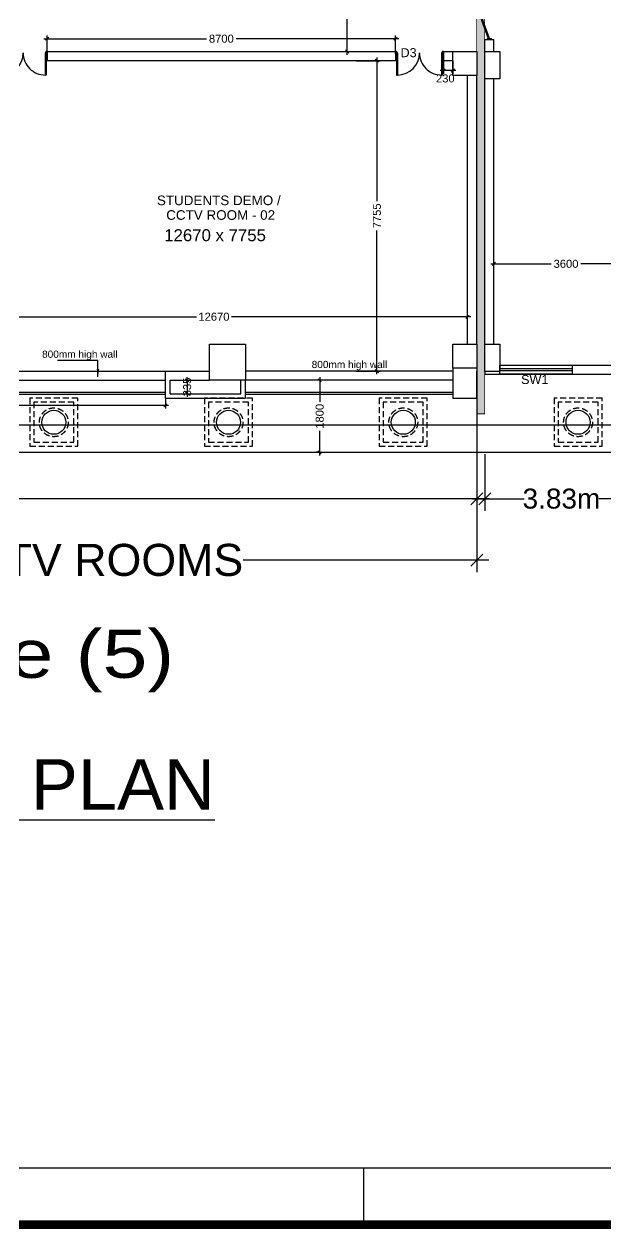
# Model space of a CAD drawing. Extents: x 7897917 to 8423973, y -6487334 to -6173396.
# Drawn here: x 7982417 to 7996950, y -6476226 to -6446125 of the extents above; entities that cross this region are included whole.
import ezdxf
from ezdxf.enums import TextEntityAlignment as Align

# ---------------------------------------------------------------- set-up
doc = ezdxf.new("R2010")
doc.units = 0
doc.header["$LTSCALE"] = 600
doc.header["$MEASUREMENT"] = 0
doc.header["$PDMODE"] = 35
doc.linetypes.add('HIDDEN', pattern=[0.375, 0.25, -0.125])
doc.layers.get('0').update_dxf_attribs({"linetype": 'CONTINUOUS'})
doc.layers.get('Defpoints').update_dxf_attribs({"linetype": 'CONTINUOUS'})
for name, color, linetype in [('BLOCKS-PROP', 2, 'CONTINUOUS'), ('chajja', 7, 'CONTINUOUS'), ('DIM', 8, 'CONTINUOUS'), ('DIM-TEXT', 8, 'CONTINUOUS'), ('DIMEN', 5, 'CONTINUOUS'), ('DOOR', 32, 'CONTINUOUS'), ('Exp.Joint', 104, 'CONTINUOUS'), ('joinery', 7, 'CONTINUOUS'), ('LA-column', 3, 'CONTINUOUS'), ('Room Dim', 1, 'CONTINUOUS'), ('TEXT', 6, 'CONTINUOUS'), ('TITLE', 7, 'CONTINUOUS'), ('Walls', 7, 'CONTINUOUS'), ('WIN', 151, 'CONTINUOUS'), ('Working Dim', 5, 'CONTINUOUS')]:
    doc.layers.add(name, color=color, linetype=linetype)
doc.styles.add('AR', font='arial.ttf')
doc.styles.add('ari', font='arial.ttf')
doc.styles.add('ARIAL', font='arial.ttf')
doc.styles.add('RT', font='romant.shx')
doc.styles.get("Standard").update_dxf_attribs({"font": 'romans.shx'})
doc.dimstyles.new('int. dim', dxfattribs={"dimtxt": 450, "dimasz": 80, "dimexe": 80, "dimexo": 0, "dimgap": 70, "dimtad": 0, "dimdec": 0, "dimzin": 12, "dimdsep": 46, "dimtxsty": 'ari', "dimblk": 'OBLIQUE', "dimcen": 2, "dimdle": 80, "dimclrd": 256, "dimclre": 256, "dimclrt": 6, "dimadec": 0, "dimazin": 0, "dimtfac": 1, "dimtdec": 0, "dimtix": 1, "dimtmove": 2, "dimatfit": 3, "dimfxl": 1, "dimtolj": 1, "dimtzin": 0, "dimlwd": -1, "dimlwe": -1, "dimarcsym": 0})
doc.dimstyles.new('STANDARD$0', dxfattribs={"dimscale": 0, "dimtxt": 150, "dimasz": 125, "dimexe": 0.75, "dimexo": 1, "dimgap": 25, "dimtad": 1, "dimdec": 0, "dimdsep": 46, "dimtxsty": 'Standard', "dimblk1": 'DOT', "dimblk2": 'DOT', "dimsah": 1, "dimcen": 2.5, "dimclrd": 1, "dimclre": 1, "dimclrt": 3, "dimadec": 0, "dimazin": 0, "dimtfac": 1, "dimtdec": 0, "dimtmove": 0, "dimatfit": 3, "dimldrblk": 'DOT', "dimfxl": 1, "dimtolj": 1, "dimtzin": 0, "dimarcsym": 0})
doc.dimstyles.new('TEXT', dxfattribs={"dimscale": 0, "dimtxt": 600, "dimasz": 300, "dimexe": 300, "dimexo": 30, "dimgap": 50, "dimtad": 0, "dimdec": 0, "dimzin": 0, "dimdsep": 46, "dimtxsty": 'RT', "dimblk": 'OBLIQUE', "dimcen": 0.09, "dimdle": 300, "dimclrd": 256, "dimclre": 256, "dimclrt": 170, "dimadec": 0, "dimazin": 0, "dimtfac": 1, "dimtdec": 0, "dimtofl": 0, "dimtmove": 2, "dimatfit": 3, "dimfxl": 1, "dimfrac": 2, "dimtolj": 1, "dimtzin": 0, "dimlwd": -1, "dimlwe": -1, "dimarcsym": 0})

# ---------------------------------------------------------------- blocks, each defined once
blk = doc.blocks.new('A$C66962185')
at = {"layer": 'TITLE'}
blk.add_line((360.704, -141176.034), (2.142, -141176.034), dxfattribs=at)
at = {"layer": 'TITLE', "color": 0}
blk.add_line((151.161, -141178.329), (151.161, -141176.034), dxfattribs=at)
at = {"layer": 'TITLE', "color": 7, "const_width": 0.355}
blk.add_lwpolyline([(363, -140928.365), (363, -141178.329), (0, -141178.329), (0, -140928.365)], close=True, dxfattribs=at)
blk = doc.blocks.new('Z$W@#1275')
at = {"layer": 'DOOR'}
for p, q in [((73, 1500), (0, 1500)), ((0, 1500), (0, 1467)), ((0, 1467), (2, 1467)), ((11, 1456), (11, 1458)), ((11, 1456), (47, 1456)), ((47, 1467), (736, 1467)), ((47, 1467), (47, 1439)), ((47, 1456), (47, 1467)), ((47, 1467), (73, 1467)), ((47, 1439), (736, 1439)), ((73, 1467), (73, 1500)), ((736, 1467), (736, 1439)), ((0, 33), (2, 33)), ((0, 0), (0, 33)), ((73, 0), (0, 0)), ((11, 44), (11, 42)), ((11, 44), (47, 44)), ((47, 61), (736, 61)), ((47, 33), (47, 61)), ((47, 44), (47, 33)), ((47, 33), (736, 33)), ((47, 33), (73, 33)), ((73, 33), (73, 0)), ((736, 33), (736, 61))]:
    blk.add_line(p, q, dxfattribs=at)
for centre, start, end in [((11, 1467), 180, 270), ((11, 33), 90, 180)]:
    blk.add_arc(centre, 9.13, start, end, dxfattribs=at)
at = {"layer": 'DOOR', "color": 145}
for centre, start, end in [((47, 1439), 270, 0), ((47, 61), 0, 90)]:
    blk.add_arc(centre, 689, start, end, dxfattribs=at)
blk = doc.blocks.new('_Oblique')
at = {"color": 0, "linetype": 'ByBlock', "lineweight": -2}
blk.add_line((-0.5, -0.5), (0.5, 0.5), dxfattribs=at)
blk = doc.blocks.new('*D509')
at = {"layer": 'Defpoints', "color": 0, "transparency": 16777216}
for p in [(7990720, -6447039, 14), (7991230, -6447039), (7990720, -6454794, 5)]:
    blk.add_point(p, dxfattribs=at)
at = {"layer": 'Working Dim', "transparency": 16777216}
for p, q in [((7990720, -6447039), (7991310, -6447039)), ((7991230, -6446959), (7991230, -6450548)), ((7991230, -6454874), (7991230, -6451285)), ((7990720, -6454794), (7991310, -6454794))]:
    blk.add_line(p, q, dxfattribs=at)
at = {"layer": 'Working Dim', "transparency": 16777216, "xscale": 80, "yscale": 80, "zscale": 80}
for p, rotation in [((7991230, -6447039), 90), ((7991230, -6454794), 270)]:
    blk.add_blockref('_Oblique', p, dxfattribs=dict(at, rotation=rotation))
at = {"layer": 'Working Dim', "color": 6, "transparency": 16777216, "insert": (7991230, -6450916), "char_height": 200, "attachment_point": 5, "rotation": 90, "style": 'ari'}
blk.add_mtext('\\A1;7755', dxfattribs=at)
blk = doc.blocks.new('*D510')
at = {"layer": 'Defpoints', "color": 0, "transparency": 16777216}
for p in [(7997754, -6452115), (7994154, -6452466, 13), (7997754, -6452466, 14)]:
    blk.add_point(p, dxfattribs=at)
at = {"layer": 'Working Dim', "transparency": 16777216}
for p, q in [((7994074, -6452115), (7995586, -6452115)), ((7994154, -6452466), (7994154, -6452035)), ((7997834, -6452115), (7996322, -6452115)), ((7997754, -6452466), (7997754, -6452035))]:
    blk.add_line(p, q, dxfattribs=at)
at = {"layer": 'Working Dim', "transparency": 16777216, "xscale": 80, "yscale": 80, "zscale": 80, "rotation": 180}
blk.add_blockref('_Oblique', (7994154, -6452115), dxfattribs=at)
at = {"layer": 'Working Dim', "transparency": 16777216, "xscale": 80, "yscale": 80, "zscale": 80}
blk.add_blockref('_Oblique', (7997754, -6452115), dxfattribs=at)
at = {"layer": 'Working Dim', "color": 6, "transparency": 16777216, "insert": (7995954, -6452115), "char_height": 200, "attachment_point": 5, "style": 'ari'}
blk.add_mtext('\\A1;3600', dxfattribs=at)
blk = doc.blocks.new('*D520')
at = {"layer": 'Defpoints', "color": 0, "transparency": 16777216}
for p in [(7989976, -6440949), (7990486, -6440949), (7989834, -6446809)]:
    blk.add_point(p, dxfattribs=at)
at = {"layer": 'Working Dim', "transparency": 16777216}
for p, q in [((7989976, -6440949), (7990566, -6440949)), ((7990486, -6440869), (7990486, -6443511)), ((7990486, -6446889), (7990486, -6444247)), ((7989834, -6446809), (7990566, -6446809))]:
    blk.add_line(p, q, dxfattribs=at)
at = {"layer": 'Working Dim', "transparency": 16777216, "xscale": 80, "yscale": 80, "zscale": 80}
for p, rotation in [((7990486, -6440949), 90), ((7990486, -6446809), 270)]:
    blk.add_blockref('_Oblique', p, dxfattribs=dict(at, rotation=rotation))
at = {"layer": 'Working Dim', "color": 6, "transparency": 16777216, "insert": (7990486, -6443879), "char_height": 200, "attachment_point": 5, "rotation": 90, "style": 'ari'}
blk.add_mtext('\\A1;5860', dxfattribs=at)
blk = doc.blocks.new('Z$W@#5624')
at = {"layer": 'DOOR'}
for p, q in [((19, 470), (840, 769)), ((28, 446), (849, 745)), ((188, 518), (680, 697)), ((676, 709), (685, 685)), ((0, 400), (0, 499)), ((0, 499), (25, 499)), ((0, 400), (25, 400)), ((19, 470), (28, 446)), ((25, 400), (25, 499)), ((183, 529), (192, 506)), ((1770, 453), (949, 154)), ((1779, 429), (957, 130)), ((1610, 381), (1117, 202)), ((1614, 369), (1606, 393)), ((1779, 429), (1770, 453)), ((1798, 499), (1773, 499)), ((1773, 400), (1773, 499)), ((1798, 400), (1773, 400)), ((1798, 400), (1798, 499)), ((1113, 214), (1122, 190))]:
    blk.add_line(p, q, dxfattribs=at)
at = {"layer": 'DOOR', "color": 145}
for centre, start_param, end_param in [((0, 449), 2.617994, 3.665191), ((1798, 449), -0.523599, 0.523599)]:
    blk.add_ellipse(centre, major_axis=(-899, 0), ratio=1, start_param=start_param, end_param=end_param, dxfattribs=at)
blk = doc.blocks.new('*D928')
at = {"layer": 'Defpoints', "color": 0, "transparency": 16777216}
for p in [(7982994, -6446490), (7982994, -6446809, 19), (7991694, -6446809)]:
    blk.add_point(p, dxfattribs=at)
at = {"layer": 'Working Dim', "transparency": 16777216}
for p, q in [((7982914, -6446490), (7986976, -6446490)), ((7982994, -6446809), (7982994, -6446410)), ((7991774, -6446490), (7987712, -6446490)), ((7991694, -6446809), (7991694, -6446410))]:
    blk.add_line(p, q, dxfattribs=at)
at = {"layer": 'Working Dim', "transparency": 16777216, "xscale": 80, "yscale": 80, "zscale": 80, "rotation": 180}
blk.add_blockref('_Oblique', (7982994, -6446490), dxfattribs=at)
at = {"layer": 'Working Dim', "transparency": 16777216, "xscale": 80, "yscale": 80, "zscale": 80}
blk.add_blockref('_Oblique', (7991694, -6446490), dxfattribs=at)
at = {"layer": 'Working Dim', "color": 6, "transparency": 16777216, "insert": (7987344, -6446490), "char_height": 200, "attachment_point": 5, "style": 'ari'}
blk.add_mtext('\\A1;8700', dxfattribs=at)
blk = doc.blocks.new('*D1317')
at = {"layer": 'Defpoints', "color": 0, "transparency": 16777216}
for p in [(7963864, -6454804), (7993724, -6455024), (7993724, -6457983)]:
    blk.add_point(p, dxfattribs=at)
at = {"layer": 'DIM', "color": 8, "transparency": 16777216}
for p, q in [((7963864, -6454804), (7963864, -6458283)), ((7993724, -6455024), (7993724, -6458283)), ((7963564, -6457983), (7977095, -6457983)), ((7994024, -6457983), (7980493, -6457983))]:
    blk.add_line(p, q, dxfattribs=at)
at = {"layer": 'DIM', "color": 8, "transparency": 16777216, "xscale": 300, "yscale": 300, "zscale": 300, "rotation": 180}
blk.add_blockref('_Oblique', (7963864, -6457983), dxfattribs=at)
at = {"layer": 'DIM', "color": 8, "transparency": 16777216, "xscale": 300, "yscale": 300, "zscale": 300}
blk.add_blockref('_Oblique', (7993724, -6457983), dxfattribs=at)
at = {"layer": 'DIM', "color": 7, "transparency": 16777216, "insert": (7978794, -6457983), "char_height": 750, "attachment_point": 5, "style": 'ari'}
blk.add_mtext('\\A1;29.86m', dxfattribs=at)
blk = doc.blocks.new('*D1318')
at = {"layer": 'Defpoints', "color": 0, "linetype": 'Continuous', "transparency": 16777216}
for p in [(7963864, -6455024, -5), (7993724, -6455024, -5), (7963864, -6459517)]:
    blk.add_point(p, dxfattribs=at)
at = {"layer": 'DIM-TEXT', "transparency": 16777216}
for p, q in [((7963864, -6455024), (7963864, -6459817)), ((7993724, -6455024), (7993724, -6459817)), ((7963564, -6459517), (7969699, -6459517)), ((7994024, -6459517), (7987889, -6459517))]:
    blk.add_line(p, q, dxfattribs=at)
at = {"layer": 'DIM-TEXT', "linetype": 'Continuous', "transparency": 16777216, "xscale": 300, "yscale": 300, "zscale": 300, "rotation": 180}
blk.add_blockref('_Oblique', (7963864, -6459517), dxfattribs=at)
at = {"layer": 'DIM-TEXT', "linetype": 'Continuous', "transparency": 16777216, "xscale": 300, "yscale": 300, "zscale": 300}
blk.add_blockref('_Oblique', (7993724, -6459517), dxfattribs=at)
at = {"layer": 'DIM-TEXT', "color": 170, "linetype": 'Continuous', "transparency": 16777216, "insert": (7978794, -6459517), "char_height": 750, "attachment_point": 5, "style": 'ari'}
blk.add_mtext('\\A1;{\\H1.067x;STUDENTS DEMO / CCTV ROOMS}', dxfattribs=at)
blk = doc.blocks.new('*D1322')
at = {"layer": 'Defpoints', "color": 0, "transparency": 16777216}
for p in [(7993924, -6456871), (7997754, -6456871, -8), (7997754, -6457983)]:
    blk.add_point(p, dxfattribs=at)
at = {"layer": 'DIM', "color": 8, "transparency": 16777216}
for p, q in [((7993924, -6456871), (7993924, -6458283)), ((7997754, -6456871), (7997754, -6458283)), ((7993624, -6457983), (7994905, -6457983)), ((7998054, -6457983), (7996774, -6457983))]:
    blk.add_line(p, q, dxfattribs=at)
at = {"layer": 'DIM', "color": 8, "transparency": 16777216, "xscale": 300, "yscale": 300, "zscale": 300, "rotation": 180}
blk.add_blockref('_Oblique', (7993924, -6457983), dxfattribs=at)
at = {"layer": 'DIM', "color": 8, "transparency": 16777216, "xscale": 300, "yscale": 300, "zscale": 300}
blk.add_blockref('_Oblique', (7997754, -6457983), dxfattribs=at)
at = {"layer": 'DIM', "color": 7, "transparency": 16777216, "insert": (7995839, -6457983), "char_height": 500, "attachment_point": 5, "style": 'ari'}
blk.add_mtext('\\A1;3.83m', dxfattribs=at)
blk = doc.blocks.new('*D1332')
at = {"layer": 'Defpoints', "color": 0, "transparency": 16777216}
for p in [(7986271, -6455024, -8), (7986392, -6455359, -22), (7986490, -6455359)]:
    blk.add_point(p, dxfattribs=at)
at = {"layer": 'Working Dim', "transparency": 16777216}
for p, q in [((7986271, -6455024), (7986570, -6455024)), ((7986490, -6455024), (7986490, -6454944)), ((7986490, -6455024), (7986490, -6455359)), ((7986392, -6455359), (7986570, -6455359)), ((7986490, -6455359), (7986490, -6455439))]:
    blk.add_line(p, q, dxfattribs=at)
at = {"layer": 'Working Dim', "transparency": 16777216, "xscale": 80, "yscale": 80, "zscale": 80}
for p, rotation in [((7986490, -6455024), 270), ((7986490, -6455359), 90)]:
    blk.add_blockref('_Oblique', p, dxfattribs=dict(at, rotation=rotation))
at = {"layer": 'Working Dim', "color": 6, "transparency": 16777216, "insert": (7986490, -6455191), "char_height": 200, "attachment_point": 5, "rotation": 90, "style": 'ari'}
blk.add_mtext('\\A1;335', dxfattribs=at)
blk = doc.blocks.new('A$C760F7CC1')
at = {"layer": 'Working Dim', "color": 8, "linetype": 'HIDDEN'}
for points in [[(0, 1200), (0, 0), (1200, 0), (1200, 1200)], [(100, 1100), (100, 100), (1100, 100), (1100, 1100)]]:
    blk.add_lwpolyline(points, close=True, dxfattribs=at)
blk.add_circle((600, 600), 360, dxfattribs=at)
at = {"layer": 'Working Dim', "color": 3, "linetype": 'Continuous'}
blk.add_circle((600, 600), 300, dxfattribs=at)
blk = doc.blocks.new('*D1335')
at = {"layer": 'Defpoints', "color": 0, "transparency": 16777216}
for p in [(7989813, -6455024, 27), (7989801, -6456824), (7989813, -6456824, -24)]:
    blk.add_point(p, dxfattribs=at)
at = {"layer": 'Working Dim', "transparency": 16777216}
for p, q in [((7989813, -6455024), (7989721, -6455024)), ((7989801, -6454944), (7989801, -6455565)), ((7989801, -6456904), (7989801, -6456283)), ((7989813, -6456824), (7989721, -6456824))]:
    blk.add_line(p, q, dxfattribs=at)
at = {"layer": 'Working Dim', "transparency": 16777216, "xscale": 80, "yscale": 80, "zscale": 80}
for p, rotation in [((7989801, -6455024), 90), ((7989801, -6456824), 270)]:
    blk.add_blockref('_Oblique', p, dxfattribs=dict(at, rotation=rotation))
at = {"layer": 'Working Dim', "color": 6, "transparency": 16777216, "insert": (7989801, -6455924), "char_height": 200, "attachment_point": 5, "rotation": 90, "style": 'ari'}
blk.add_mtext('\\A1;1800', dxfattribs=at)
blk = doc.blocks.new('*D1336')
at = {"layer": 'Defpoints', "color": 0, "transparency": 16777216}
for p in [(7997384, -6456147), (7960204, -6456824, -24), (7997384, -6456824, -24)]:
    blk.add_point(p, dxfattribs=at)
at = {"layer": 'Working Dim', "transparency": 16777216}
for p, q in [((7960124, -6456147), (7978348, -6456147)), ((7960204, -6456824), (7960204, -6456067)), ((7997464, -6456147), (7979240, -6456147)), ((7997384, -6456824), (7997384, -6456067))]:
    blk.add_line(p, q, dxfattribs=at)
at = {"layer": 'Working Dim', "transparency": 16777216, "xscale": 80, "yscale": 80, "zscale": 80, "rotation": 180}
blk.add_blockref('_Oblique', (7960204, -6456147), dxfattribs=at)
at = {"layer": 'Working Dim', "transparency": 16777216, "xscale": 80, "yscale": 80, "zscale": 80}
blk.add_blockref('_Oblique', (7997384, -6456147), dxfattribs=at)
at = {"layer": 'Working Dim', "color": 6, "transparency": 16777216, "insert": (7978794, -6456147), "char_height": 200, "attachment_point": 5, "style": 'ari'}
blk.add_mtext('\\A1;37180', dxfattribs=at)
blk = doc.blocks.new('*D1365')
at = {"layer": 'Defpoints', "color": 0, "transparency": 16777216}
for p in [(7972004, -6455474, -57), (7985946, -6455474, -57), (7985946, -6455651)]:
    blk.add_point(p, dxfattribs=at)
at = {"layer": 'Working Dim', "transparency": 16777216}
for p, q in [((7972004, -6455474), (7972004, -6455731)), ((7985946, -6455474), (7985946, -6455731)), ((7971924, -6455651), (7978538, -6455651)), ((7986026, -6455651), (7979413, -6455651))]:
    blk.add_line(p, q, dxfattribs=at)
at = {"layer": 'Working Dim', "transparency": 16777216, "xscale": 80, "yscale": 80, "zscale": 80, "rotation": 180}
blk.add_blockref('_Oblique', (7972004, -6455651), dxfattribs=at)
at = {"layer": 'Working Dim', "transparency": 16777216, "xscale": 80, "yscale": 80, "zscale": 80}
blk.add_blockref('_Oblique', (7985946, -6455651), dxfattribs=at)
at = {"layer": 'Working Dim', "color": 6, "transparency": 16777216, "insert": (7978975, -6455651), "char_height": 200, "attachment_point": 5, "style": 'ari'}
blk.add_mtext('\\A1;13945', dxfattribs=at)
blk = doc.blocks.new('*D1449')
at = {"layer": 'Defpoints', "color": 0, "transparency": 16777216}
for p in [(7992894, -6447039, 9), (7993124, -6447039, 12), (7992894, -6447285)]:
    blk.add_point(p, dxfattribs=at)
at = {"layer": 'Working Dim', "transparency": 16777216}
for p, q in [((7992894, -6447039), (7992894, -6447365)), ((7993124, -6447039), (7993124, -6447365)), ((7993204, -6447285), (7992814, -6447285))]:
    blk.add_line(p, q, dxfattribs=at)
at = {"layer": 'Working Dim', "transparency": 16777216, "xscale": 80, "yscale": 80, "zscale": 80, "rotation": 180}
blk.add_blockref('_Oblique', (7992894, -6447285), dxfattribs=at)
at = {"layer": 'Working Dim', "transparency": 16777216, "xscale": 80, "yscale": 80, "zscale": 80}
blk.add_blockref('_Oblique', (7993124, -6447285), dxfattribs=at)
at = {"layer": 'Working Dim', "color": 6, "transparency": 16777216, "insert": (7992938, -6447484), "char_height": 200, "attachment_point": 5, "style": 'ari'}
blk.add_mtext('\\A1;230', dxfattribs=at)
blk = doc.blocks.new('*D1466')
at = {"layer": 'Defpoints', "color": 0, "transparency": 16777216}
for p in [(7980824, -6453438), (7993494, -6453437), (7993494, -6453438)]:
    blk.add_point(p, dxfattribs=at)
at = {"layer": 'Working Dim', "transparency": 16777216}
for p, q in [((7980744, -6453437), (7986722, -6453437)), ((7980824, -6453438), (7980824, -6453357)), ((7993574, -6453437), (7987595, -6453437)), ((7993494, -6453438), (7993494, -6453357))]:
    blk.add_line(p, q, dxfattribs=at)
at = {"layer": 'Working Dim', "transparency": 16777216, "xscale": 80, "yscale": 80, "zscale": 80, "rotation": 180}
blk.add_blockref('_Oblique', (7980824, -6453437), dxfattribs=at)
at = {"layer": 'Working Dim', "transparency": 16777216, "xscale": 80, "yscale": 80, "zscale": 80}
blk.add_blockref('_Oblique', (7993494, -6453437), dxfattribs=at)
at = {"layer": 'Working Dim', "color": 6, "transparency": 16777216, "insert": (7987159, -6453437), "char_height": 200, "attachment_point": 5, "style": 'ari'}
blk.add_mtext('\\A1;12670', dxfattribs=at)

msp = doc.modelspace()

# ---------------------------------------------------------------- hatches: boundary and pattern name
at = {"layer": 'Exp.Joint', "linetype": 'HIDDEN'}
msp.add_hatch(color=256, dxfattribs=at).paths.add_polyline_path([(7993924.043, -6334493.662), (7993724.043, -6334493.662), (7993724.043, -6455862.509), (7993924.043, -6455862.509)])

# ---------------------------------------------------------------- linework, layer by layer
at = {"layer": 'chajja', "color": 6, "linetype": 'Continuous'}
msp.add_line((7960203.937, -6456823.679, -50.148), (7997384.136, -6456823.679, -50.148), dxfattribs=at)
at = {"layer": 'Exp.Joint', "linetype": 'HIDDEN', "const_width": 20, "elevation": -11180.98}
msp.add_lwpolyline([(7993924.043, -6334493.662), (7993724.043, -6334493.662), (7993724.043, -6455862.509), (7993924.043, -6455862.509)], close=True, dxfattribs=at)
at = {"layer": 'LA-column', "color": 2, "flags": 128}
for points, elevation in [([(7993724.048, -6447408.886), (7993124.048, -6447408.886), (7993124.048, -6446808.886), (7993724.048, -6446808.886)], 2.092), ([(7993924.048, -6446808.887), (7994304.048, -6446808.887), (7994304.048, -6447488.887), (7993924.048, -6447488.887)], -2.422), ([(7987946.382, -6455023.934), (7987046.382, -6455023.934), (7987046.382, -6454123.934), (7987946.382, -6454123.934)], 14.343), ([(7993724.048, -6454723.934), (7993124.048, -6454723.934), (7993124.048, -6454123.934), (7993724.048, -6454123.934)], 5.131), ([(7993924.048, -6454123.883), (7994304.048, -6454123.883), (7994304.048, -6454803.883), (7993924.048, -6454803.883)], -3.537)]:
    msp.add_lwpolyline(points, close=True, dxfattribs=dict(at, elevation=elevation))
at = {"layer": 'Walls', "linetype": 'Continuous'}
for p, q in [((7993924.048, -6446508.948), (7994154.315, -6446508.948)), ((7993924.048, -6446808.924), (7993924.048, -6446508.948)), ((7994154.048, -6446808.924), (7994154.048, -6446508.948)), ((7982994.05, -6446808.92, 18.837), (7982994.05, -6447038.92, 18.837)), ((7982994.05, -6446808.935, 18.837), (7991693.958, -6446808.922, 2.659)), ((7991693.958, -6446808.959), (7991693.958, -6447038.959)), ((7992893.958, -6446808.921, 0.428), (7993124.048, -6446808.92)), ((7992893.958, -6446808.959), (7992893.958, -6447038.959)), ((7991693.958, -6447038.92, 2.659), (7982994.05, -6447038.92, 18.837)), ((7993124.048, -6447038.92), (7992893.958, -6447038.92, 0.428)), ((7993493.958, -6454123.887), (7993493.958, -6447408.886)), ((7993723.958, -6454123.887), (7993723.958, -6447408.886)), ((7993924.048, -6454123.931), (7993924.048, -6447488.935)), ((7994154.048, -6454123.931), (7994154.048, -6447488.935)), ((7985946.499, -6455473.746, -23.556), (7985946.499, -6454793.764, -23.556)), ((7985946.499, -6454793.934, 18.837), (7987046.382, -6454793.934, 18.837)), ((7986061.499, -6455358.746, -23.556), (7986061.499, -6455023.764, -23.556)), ((7986061.499, -6455023.934, 18.837), (7987046.382, -6455023.934, 18.837))]:
    msp.add_line(p, q, dxfattribs=at)
at = {"layer": 'Walls', "color": 6, "linetype": 'Continuous'}
for p, q in [((7981493.957, -6454793.934, 18.837), (7985946.499, -6454793.934, 18.837)), ((7993123.958, -6454793.916), (7987946.382, -6454793.916)), ((7981493.957, -6455023.934, 18.837), (7985946.499, -6455023.934, 18.837)), ((7993123.909, -6455023.916), (7987946.382, -6455023.916))]:
    msp.add_line(p, q, dxfattribs=at)
at = {"layer": 'Walls'}
for p, q in [((7993723.958, -6454723.916), (7993723.958, -6455023.916)), ((7993723.958, -6454723.916), (7993723.958, -6455023.916)), ((7993924.139, -6454803.919), (7993924.139, -6454873.916)), ((7993924.139, -6454803.919), (7993924.139, -6454873.916)), ((7993924.139, -6454873.916), (8003848.049, -6454873.916)), ((7994304.139, -6454643.916), (7997754.049, -6454643.916))]:
    msp.add_line(p, q, dxfattribs=at)
at = {"layer": 'Walls', "elevation": -0.191}
msp.add_lwpolyline([(7993123.872, -6454723.934), (7993123.958, -6455473.916), (7993723.958, -6455473.916), (7993723.958, -6454793.916)], dxfattribs=at)
at = {"layer": 'Walls', "linetype": 'Continuous', "elevation": -23.556}
for points in [[(7985946.499, -6455473.746), (7987946.499, -6455473.746), (7987946.499, -6455023.746)], [(7986061.499, -6455358.746), (7987831.499, -6455358.746), (7987831.499, -6455023.746)]]:
    msp.add_lwpolyline(points, dxfattribs=at)
at = {"layer": 'WIN', "color": 4, "linetype": 'Continuous'}
for p, q in [((7972003.957, -6455323.746, -23.556), (7985946.499, -6455323.746, -23.556)), ((7972003.957, -6455373.746, -23.556), (7985946.499, -6455373.746, -23.556)), ((7987946.499, -6455323.746, -23.556), (7993123.946, -6455323.746, -23.556)), ((7987946.499, -6455373.746, -23.556), (7993123.952, -6455373.746, -23.556))]:
    msp.add_line(p, q, dxfattribs=at)
at = {"layer": 'WIN', "linetype": 'Continuous'}
for points in [[(7996104.139, -6454873.916), (7994304.139, -6454873.916), (7994304.139, -6454643.916), (7996104.139, -6454643.916)], [(7996104.139, -6454791.133), (7994304.139, -6454791.133), (7994304.139, -6454726.7), (7996104.139, -6454726.7)]]:
    msp.add_lwpolyline(points, close=True, dxfattribs=at)

# ---------------------------------------------------------------- block references
for p in [(7982559.007, -6456673.747, 13.47), (7986924.02, -6456673.747, 8.715), (7991289.034, -6456673.747, 3.96), (7995654.048, -6456673.747, -0.796)]:
    msp.add_blockref('A$C760F7CC1', p)
at = {"layer": 'DIMEN', "xscale": 0.8000117540359497, "yscale": 0.8000117540359497, "zscale": 0.8000117540359497, "rotation": 270}
for p in [(7981794.05, -6446808.92, 18.837), (7991693.958, -6446808.959)]:
    msp.add_blockref('Z$W@#1275', p, dxfattribs=at)
at = {"layer": 'DOOR', "linetype": 'Continuous', "xscale": 1.001247152686119, "yscale": 1.001247152686119, "zscale": 1.001247152686119, "rotation": 270}
msp.add_blockref('Z$W@#5624', (7993588.871, -6444708.912), dxfattribs=at)
at = {"layer": 'TITLE', "xscale": 614.4175770664588, "yscale": 614.4175710082054, "zscale": 614.4175728063115}
msp.add_blockref('A$C66962185', (7898025.611, 80266328.743), dxfattribs=at)

# ---------------------------------------------------------------- texts
at = {"layer": 'BLOCKS-PROP', "color": 10, "style": 'ARIAL', "width": 1.2}
msp.add_text('BLOCK - 2e (5)', height=1200, dxfattribs=at).set_placement((7979234.669, -6462458.115, -2.691), align=Align.CENTER)
at = {"layer": 'joinery', "style": 'ari'}
for s, p in [('D3', (7992020.718, -6446951.812)), ('SW1', (7995172.117, -6455117.626))]:
    msp.add_text(s, height=225, dxfattribs=at).set_placement(p, align=Align.CENTER)
at = {"layer": 'Room Dim', "style": 'ARIAL'}
msp.add_text('12670 x 7755', height=300, dxfattribs=at).set_placement((7987187.679, -6451549.311), align=Align.CENTER)
at = {"layer": 'TEXT', "color": 7}
for s, height, style, p in [('STUDENTS DEMO / ', 240, 'ARIAL', (7987327.187, -6450648.658)), ('CCTV ROOM - 02', 240, 'ARIAL', (7987327.187, -6451015.193)), ('800mm high wall', 180, 'ARIAL', (7983808.998, -6454462.421)), ('800mm high wall', 180, 'ARIAL', (7990543.475, -6454719.236, 26.593)), ('%%UFIFTH FLOOR PLAN', 1260, 'AR', (7978871.37, -6465750.591))]:
    msp.add_text(s, height=height, dxfattribs=dict(at, style=style)).set_placement(p, align=Align.CENTER)

# ---------------------------------------------------------------- dimensions: what is measured, and where the dimension line sits
at = {"layer": 'DIM'}
dim = msp.add_linear_dim(base=(7993723.958, -6457983.429), p1=(7963864.024, -6454803.894), p2=(7993723.958, -6455023.916), angle=180, dimstyle='STANDARD$0', override={"dimscale": 1, "dimtxt": 750, "dimasz": 300, "dimexe": 300, "dimexo": 0, "dimgap": 1, "dimtad": 0, "dimdec": 2, "dimlfac": 0.001, "dimzin": 0, "dimpost": 'm', "dimtxsty": 'ari', "dimblk1": 'Oblique', "dimblk2": 'Oblique', "dimcen": 0, "dimdle": 300, "dimclrd": 8, "dimclre": 8, "dimclrt": 7, "dimadec": 2, "dimtdec": 2, "dimtmove": 2, "dimfxl": 0.75, "dimfrac": 1, "dimlwd": 65535, "dimlwe": 65535}, dxfattribs=at)
dim.commit()
dim.dimension.update_dxf_attribs({"geometry": '*D1317', "text_midpoint": (7978793.991, -6457983.429)})
dim = msp.add_linear_dim(base=(7997754.05, -6457983.434), p1=(7993924.048, -6456871.047), p2=(7997754.05, -6456871.053, -7.648), dimstyle='STANDARD$0', override={"dimscale": 1, "dimtxt": 500, "dimasz": 300, "dimexe": 300, "dimexo": 0, "dimgap": 1, "dimtad": 0, "dimdec": 2, "dimlfac": 0.001, "dimzin": 0, "dimpost": 'm', "dimtxsty": 'ari', "dimblk1": 'Oblique', "dimblk2": 'Oblique', "dimcen": 0, "dimdle": 300, "dimclrd": 8, "dimclre": 8, "dimclrt": 7, "dimadec": 2, "dimtdec": 2, "dimtmove": 2, "dimfxl": 0.75, "dimfrac": 1, "dimlwd": 65535, "dimlwe": 65535}, dxfattribs=at)
dim.commit()
dim.dimension.update_dxf_attribs({"geometry": '*D1322', "text_midpoint": (7995839.049, -6457983.434)})
at = {"layer": 'DIM-TEXT', "linetype": 'Continuous'}
dim = msp.add_linear_dim(base=(7963863.958, -6459517.327, 4.808), p1=(7993723.958, -6455023.916), p2=(7963863.958, -6455023.916), angle=180, text='{\\H1.067x;STUDENTS DEMO / CCTV ROOMS}', dimstyle='TEXT', override={"dimscale": 1, "dimtxt": 750, "dimexo": 0, "dimtxsty": 'ari'}, dxfattribs=at)
dim.commit()
dim.dimension.update_dxf_attribs({"geometry": '*D1318', "text_midpoint": (7978793.958, -6459517.327, 4.808)})
at = {"layer": 'Working Dim'}
for base, p1, p2, override, picture, middle in [((7990485.848, -6440948.841), (7989833.698, -6446808.926), (7989975.982, -6440948.841), {"dimtxt": 200}, '*D520', (7990485.848, -6443878.883)), ((7991230.034, -6447038.92), (7990720.05, -6454793.916, 5.131), (7990720.05, -6447038.92, 14.181), {"dimtxt": 200}, '*D509', (7991230.034, -6450916.418)), ((7986489.66, -6455358.746, 3.101), (7986271.014, -6455023.764, -4.719), (7986392.253, -6455358.746, -18.425), {"dimtxt": 200}, '*D1332', (7986489.66, -6455191.255, 3.101)), ((7989800.947, -6456823.679, -26.593), (7989813.398, -6455023.916), (7989813.398, -6456823.679, -50.148), {"dimtxt": 200, "dimarcsym": 1}, '*D1335', (7989800.947, -6455923.797, -26.593))]:
    dim = msp.add_linear_dim(base=base, p1=p1, p2=p2, angle=90, dimstyle='int. dim', override=override, dxfattribs=at)
    dim.commit()
    dim.dimension.update_dxf_attribs({"geometry": picture, "text_midpoint": middle})
for base, p1, p2, override, picture, middle in [((7982994.05, -6446489.8), (7991693.958, -6446808.886), (7982994.05, -6446808.886, 18.837), {"dimtxt": 200, "dimarcsym": 1}, '*D928', (7987344.004, -6446489.8)), ((7997754.139, -6452114.562), (7994154.048, -6452466.041, 13.302), (7997754.139, -6452466.041, 14.004), {"dimtxt": 200}, '*D510', (7995954.094, -6452114.562)), ((7997384.136, -6456146.937, -26.593), (7960203.937, -6456823.679, -50.148), (7997384.136, -6456823.679, -50.148), {"dimtxt": 200, "dimarcsym": 1}, '*D1336', (7978794.036, -6456146.937, -26.593))]:
    dim = msp.add_linear_dim(base=base, p1=p1, p2=p2, dimstyle='int. dim', override=override, dxfattribs=at)
    dim.commit()
    dim.dimension.update_dxf_attribs({"geometry": picture, "text_midpoint": middle})
at = {"layer": 'Working Dim', "color": 7}
dim = msp.add_linear_dim(base=(7992893.958, -6447285.481, -9.492), p1=(7993124.048, -6447038.964, 2.092), p2=(7992893.958, -6447038.964), dimstyle='int. dim', override={"dimtxt": 200, "dimarcsym": 1}, dxfattribs=at)
dim.commit()
dim.dimension.update_dxf_attribs({"geometry": '*D1449', "text_midpoint": (7992937.931, -6447484.372, -9.492), "dimtype": 160})
dim = msp.add_linear_dim(base=(7993493.958, -6453436.96), p1=(7980823.868, -6453437.907), p2=(7993493.958, -6453437.907), dimstyle='int. dim', override={"dimtxt": 200, "dimarcsym": 1}, dxfattribs=at)
dim.commit()
dim.dimension.update_dxf_attribs({"geometry": '*D1466', "text_midpoint": (7987158.913, -6453436.96)})
at = {"layer": 'Working Dim'}
dim = msp.add_linear_dim(base=(7985946.499, -6455651.109, 33.017), p1=(7972003.957, -6455473.746, -23.556), p2=(7985946.499, -6455473.746, -23.556), text='13945', dimstyle='int. dim', override={"dimtxt": 200, "dimarcsym": 1}, dxfattribs=at)
dim.commit()
dim.dimension.update_dxf_attribs({"geometry": '*D1365', "text_midpoint": (7978975.228, -6455651.109, 33.017)})

# ---------------------------------------------------------------- leaders
at = {"color": 5}
msp.add_leader([(7984262.583, -6454938.885, -16.395), (7984262.583, -6454526.944, -16.395), (7983251.249, -6454526.944, -16.395)], dimstyle='int. dim', override={"dimtxt": 200, "dimasz": 200, "dimgap": 70, "dimtad": 0, "dimclrd": 5}, dxfattribs=at)

doc.saveas('drawing.dxf')
